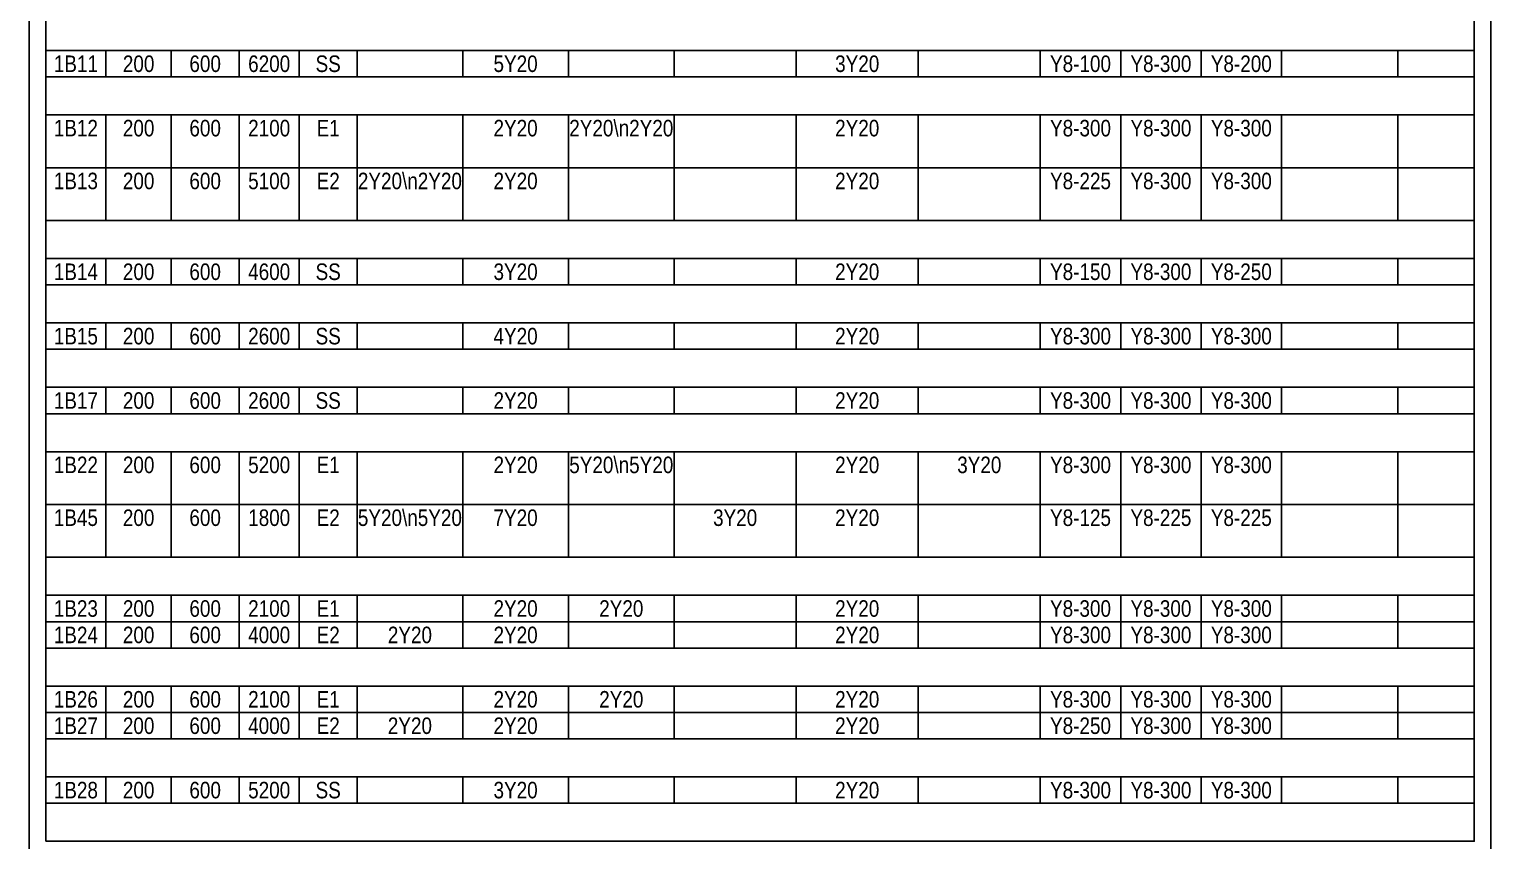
# Model space of a CAD drawing. Extents: x 0 to 206258, y -403073 to 0.
# Drawn here: x 123513 to 132369, y -189952 to -185036 of the extents above; entities that cross this region are included whole.
import ezdxf
from ezdxf.enums import TextEntityAlignment as Align

# ---------------------------------------------------------------- set-up
doc = ezdxf.new("R2010")
doc.units = 0
doc.header["$LTSCALE"] = 1000
for name, color, linetype, true_color in [('Quantity Table Line', 171, 'Continuous', 0xaaaaff), ('Quantity Table Line 2', 171, 'Continuous', 0xaaaaff), ('Quantity Table Text', 8, 'Continuous', 0x414141)]:
    doc.layers.add(name, color=color, linetype=linetype, true_color=true_color)
doc.styles.add('Quantity Table Text', font='ARIALN.TTF', dxfattribs={"height": 100})

msp = doc.modelspace()

# ---------------------------------------------------------------- linework, layer by layer
at = {"layer": 'Quantity Table Line', "transparency": 33554687}
msp.add_lwpolyline([(123513.032, -248555.174), (132369.275, -248555.174), (132369.275, -179854.284), (123513.032, -179854.284), (123513.032, -248555.174)], dxfattribs=at)
at = {"layer": 'Quantity Table Line 2', "transparency": 33554687}
for points in [[(123613.032, -185165.174), (123613.032, -184935.174), (132269.275, -184935.174), (132269.275, -185165.174)], [(123613.032, -185325.174), (123613.032, -185165.174), (123978.179, -185165.174), (123978.179, -185325.174)], [(123978.179, -185325.174), (123978.179, -185165.174), (124373.665, -185165.174), (124373.665, -185325.174)], [(124373.665, -185325.174), (124373.665, -185165.174), (124784.516, -185165.174), (124784.516, -185325.174)], [(124784.516, -185325.174), (124784.516, -185165.174), (125149.663, -185165.174), (125149.663, -185325.174)], [(125149.663, -185325.174), (125149.663, -185165.174), (125499.446, -185165.174), (125499.446, -185325.174)], [(125499.446, -185325.174), (125499.446, -185165.174), (126139.898, -185165.174), (126139.898, -185325.174)], [(126139.898, -185325.174), (126139.898, -185165.174), (126780.349, -185165.174), (126780.349, -185325.174)], [(126780.349, -185325.174), (126780.349, -185165.174), (127420.8, -185165.174), (127420.8, -185325.174)], [(127420.8, -185325.174), (127420.8, -185165.174), (128160.437, -185165.174), (128160.437, -185325.174)], [(128160.437, -185325.174), (128160.437, -185165.174), (128900.075, -185165.174), (128900.075, -185325.174)], [(128900.075, -185325.174), (128900.075, -185165.174), (129639.712, -185165.174), (129639.712, -185325.174)], [(129639.712, -185325.174), (129639.712, -185165.174), (130126.93, -185165.174), (130126.93, -185325.174)], [(130126.93, -185325.174), (130126.93, -185165.174), (130614.148, -185165.174), (130614.148, -185325.174)], [(130614.148, -185325.174), (130614.148, -185165.174), (131101.366, -185165.174), (131101.366, -185325.174)], [(131101.366, -185325.174), (131101.366, -185165.174), (131805.17, -185165.174), (131805.17, -185325.174)], [(131805.17, -185325.174), (131805.17, -185165.174), (132269.275, -185165.174), (132269.275, -185325.174)], [(123613.032, -185555.174), (123613.032, -185325.174), (132269.275, -185325.174), (132269.275, -185555.174)], [(123613.032, -185875.174), (123613.032, -185555.174), (123978.179, -185555.174), (123978.179, -185875.174)], [(123978.179, -185875.174), (123978.179, -185555.174), (124373.665, -185555.174), (124373.665, -185875.174)], [(124373.665, -185875.174), (124373.665, -185555.174), (124784.516, -185555.174), (124784.516, -185875.174)], [(124784.516, -185875.174), (124784.516, -185555.174), (125149.663, -185555.174), (125149.663, -185875.174)], [(125149.663, -185875.174), (125149.663, -185555.174), (125499.446, -185555.174), (125499.446, -185875.174)], [(125499.446, -185875.174), (125499.446, -185555.174), (126139.898, -185555.174), (126139.898, -185875.174)], [(126139.898, -185875.174), (126139.898, -185555.174), (126780.349, -185555.174), (126780.349, -185875.174)], [(126780.349, -185875.174), (126780.349, -185555.174), (127420.8, -185555.174), (127420.8, -185875.174)], [(127420.8, -185875.174), (127420.8, -185555.174), (128160.437, -185555.174), (128160.437, -185875.174)], [(128160.437, -185875.174), (128160.437, -185555.174), (128900.075, -185555.174), (128900.075, -185875.174)], [(128900.075, -185875.174), (128900.075, -185555.174), (129639.712, -185555.174), (129639.712, -185875.174)], [(129639.712, -185875.174), (129639.712, -185555.174), (130126.93, -185555.174), (130126.93, -185875.174)], [(130126.93, -185875.174), (130126.93, -185555.174), (130614.148, -185555.174), (130614.148, -185875.174)], [(130614.148, -185875.174), (130614.148, -185555.174), (131101.366, -185555.174), (131101.366, -185875.174)], [(131101.366, -185875.174), (131101.366, -185555.174), (131805.17, -185555.174), (131805.17, -185875.174)], [(131805.17, -185875.174), (131805.17, -185555.174), (132269.275, -185555.174), (132269.275, -185875.174)], [(123613.032, -186195.174), (123613.032, -185875.174), (123978.179, -185875.174), (123978.179, -186195.174)], [(123978.179, -186195.174), (123978.179, -185875.174), (124373.665, -185875.174), (124373.665, -186195.174)], [(124373.665, -186195.174), (124373.665, -185875.174), (124784.516, -185875.174), (124784.516, -186195.174)], [(124784.516, -186195.174), (124784.516, -185875.174), (125149.663, -185875.174), (125149.663, -186195.174)], [(125149.663, -186195.174), (125149.663, -185875.174), (125499.446, -185875.174), (125499.446, -186195.174)], [(125499.446, -186195.174), (125499.446, -185875.174), (126139.898, -185875.174), (126139.898, -186195.174)], [(126139.898, -186195.174), (126139.898, -185875.174), (126780.349, -185875.174), (126780.349, -186195.174)], [(126780.349, -186195.174), (126780.349, -185875.174), (127420.8, -185875.174), (127420.8, -186195.174)], [(127420.8, -186195.174), (127420.8, -185875.174), (128160.437, -185875.174), (128160.437, -186195.174)], [(128160.437, -186195.174), (128160.437, -185875.174), (128900.075, -185875.174), (128900.075, -186195.174)], [(128900.075, -186195.174), (128900.075, -185875.174), (129639.712, -185875.174), (129639.712, -186195.174)], [(129639.712, -186195.174), (129639.712, -185875.174), (130126.93, -185875.174), (130126.93, -186195.174)], [(130126.93, -186195.174), (130126.93, -185875.174), (130614.148, -185875.174), (130614.148, -186195.174)], [(130614.148, -186195.174), (130614.148, -185875.174), (131101.366, -185875.174), (131101.366, -186195.174)], [(131101.366, -186195.174), (131101.366, -185875.174), (131805.17, -185875.174), (131805.17, -186195.174)], [(131805.17, -186195.174), (131805.17, -185875.174), (132269.275, -185875.174), (132269.275, -186195.174)], [(123613.032, -186425.174), (123613.032, -186195.174), (132269.275, -186195.174), (132269.275, -186425.174)], [(123613.032, -186585.174), (123613.032, -186425.174), (123978.179, -186425.174), (123978.179, -186585.174)], [(123978.179, -186585.174), (123978.179, -186425.174), (124373.665, -186425.174), (124373.665, -186585.174)], [(124373.665, -186585.174), (124373.665, -186425.174), (124784.516, -186425.174), (124784.516, -186585.174)], [(124784.516, -186585.174), (124784.516, -186425.174), (125149.663, -186425.174), (125149.663, -186585.174)], [(125149.663, -186585.174), (125149.663, -186425.174), (125499.446, -186425.174), (125499.446, -186585.174)], [(125499.446, -186585.174), (125499.446, -186425.174), (126139.898, -186425.174), (126139.898, -186585.174)], [(126139.898, -186585.174), (126139.898, -186425.174), (126780.349, -186425.174), (126780.349, -186585.174)], [(126780.349, -186585.174), (126780.349, -186425.174), (127420.8, -186425.174), (127420.8, -186585.174)], [(127420.8, -186585.174), (127420.8, -186425.174), (128160.437, -186425.174), (128160.437, -186585.174)], [(128160.437, -186585.174), (128160.437, -186425.174), (128900.075, -186425.174), (128900.075, -186585.174)], [(128900.075, -186585.174), (128900.075, -186425.174), (129639.712, -186425.174), (129639.712, -186585.174)], [(129639.712, -186585.174), (129639.712, -186425.174), (130126.93, -186425.174), (130126.93, -186585.174)], [(130126.93, -186585.174), (130126.93, -186425.174), (130614.148, -186425.174), (130614.148, -186585.174)], [(130614.148, -186585.174), (130614.148, -186425.174), (131101.366, -186425.174), (131101.366, -186585.174)], [(131101.366, -186585.174), (131101.366, -186425.174), (131805.17, -186425.174), (131805.17, -186585.174)], [(131805.17, -186585.174), (131805.17, -186425.174), (132269.275, -186425.174), (132269.275, -186585.174)], [(123613.032, -186815.174), (123613.032, -186585.174), (132269.275, -186585.174), (132269.275, -186815.174)], [(123613.032, -186975.174), (123613.032, -186815.174), (123978.179, -186815.174), (123978.179, -186975.174)], [(123978.179, -186975.174), (123978.179, -186815.174), (124373.665, -186815.174), (124373.665, -186975.174)], [(124373.665, -186975.174), (124373.665, -186815.174), (124784.516, -186815.174), (124784.516, -186975.174)], [(124784.516, -186975.174), (124784.516, -186815.174), (125149.663, -186815.174), (125149.663, -186975.174)], [(125149.663, -186975.174), (125149.663, -186815.174), (125499.446, -186815.174), (125499.446, -186975.174)], [(125499.446, -186975.174), (125499.446, -186815.174), (126139.898, -186815.174), (126139.898, -186975.174)], [(126139.898, -186975.174), (126139.898, -186815.174), (126780.349, -186815.174), (126780.349, -186975.174)], [(126780.349, -186975.174), (126780.349, -186815.174), (127420.8, -186815.174), (127420.8, -186975.174)], [(127420.8, -186975.174), (127420.8, -186815.174), (128160.437, -186815.174), (128160.437, -186975.174)], [(128160.437, -186975.174), (128160.437, -186815.174), (128900.075, -186815.174), (128900.075, -186975.174)], [(128900.075, -186975.174), (128900.075, -186815.174), (129639.712, -186815.174), (129639.712, -186975.174)], [(129639.712, -186975.174), (129639.712, -186815.174), (130126.93, -186815.174), (130126.93, -186975.174)], [(130126.93, -186975.174), (130126.93, -186815.174), (130614.148, -186815.174), (130614.148, -186975.174)], [(130614.148, -186975.174), (130614.148, -186815.174), (131101.366, -186815.174), (131101.366, -186975.174)], [(131101.366, -186975.174), (131101.366, -186815.174), (131805.17, -186815.174), (131805.17, -186975.174)], [(131805.17, -186975.174), (131805.17, -186815.174), (132269.275, -186815.174), (132269.275, -186975.174)], [(123613.032, -187205.174), (123613.032, -186975.174), (132269.275, -186975.174), (132269.275, -187205.174)], [(123613.032, -187365.174), (123613.032, -187205.174), (123978.179, -187205.174), (123978.179, -187365.174)], [(123978.179, -187365.174), (123978.179, -187205.174), (124373.665, -187205.174), (124373.665, -187365.174)], [(124373.665, -187365.174), (124373.665, -187205.174), (124784.516, -187205.174), (124784.516, -187365.174)], [(124784.516, -187365.174), (124784.516, -187205.174), (125149.663, -187205.174), (125149.663, -187365.174)], [(125149.663, -187365.174), (125149.663, -187205.174), (125499.446, -187205.174), (125499.446, -187365.174)], [(125499.446, -187365.174), (125499.446, -187205.174), (126139.898, -187205.174), (126139.898, -187365.174)], [(126139.898, -187365.174), (126139.898, -187205.174), (126780.349, -187205.174), (126780.349, -187365.174)], [(126780.349, -187365.174), (126780.349, -187205.174), (127420.8, -187205.174), (127420.8, -187365.174)], [(127420.8, -187365.174), (127420.8, -187205.174), (128160.437, -187205.174), (128160.437, -187365.174)], [(128160.437, -187365.174), (128160.437, -187205.174), (128900.075, -187205.174), (128900.075, -187365.174)], [(128900.075, -187365.174), (128900.075, -187205.174), (129639.712, -187205.174), (129639.712, -187365.174)], [(129639.712, -187365.174), (129639.712, -187205.174), (130126.93, -187205.174), (130126.93, -187365.174)], [(130126.93, -187365.174), (130126.93, -187205.174), (130614.148, -187205.174), (130614.148, -187365.174)], [(130614.148, -187365.174), (130614.148, -187205.174), (131101.366, -187205.174), (131101.366, -187365.174)], [(131101.366, -187365.174), (131101.366, -187205.174), (131805.17, -187205.174), (131805.17, -187365.174)], [(131805.17, -187365.174), (131805.17, -187205.174), (132269.275, -187205.174), (132269.275, -187365.174)], [(123613.032, -187595.174), (123613.032, -187365.174), (132269.275, -187365.174), (132269.275, -187595.174)], [(123613.032, -187915.174), (123613.032, -187595.174), (123978.179, -187595.174), (123978.179, -187915.174)], [(123978.179, -187915.174), (123978.179, -187595.174), (124373.665, -187595.174), (124373.665, -187915.174)], [(124373.665, -187915.174), (124373.665, -187595.174), (124784.516, -187595.174), (124784.516, -187915.174)], [(124784.516, -187915.174), (124784.516, -187595.174), (125149.663, -187595.174), (125149.663, -187915.174)], [(125149.663, -187915.174), (125149.663, -187595.174), (125499.446, -187595.174), (125499.446, -187915.174)], [(125499.446, -187915.174), (125499.446, -187595.174), (126139.898, -187595.174), (126139.898, -187915.174)], [(126139.898, -187915.174), (126139.898, -187595.174), (126780.349, -187595.174), (126780.349, -187915.174)], [(126780.349, -187915.174), (126780.349, -187595.174), (127420.8, -187595.174), (127420.8, -187915.174)], [(127420.8, -187915.174), (127420.8, -187595.174), (128160.437, -187595.174), (128160.437, -187915.174)], [(128160.437, -187915.174), (128160.437, -187595.174), (128900.075, -187595.174), (128900.075, -187915.174)], [(128900.075, -187915.174), (128900.075, -187595.174), (129639.712, -187595.174), (129639.712, -187915.174)], [(129639.712, -187915.174), (129639.712, -187595.174), (130126.93, -187595.174), (130126.93, -187915.174)], [(130126.93, -187915.174), (130126.93, -187595.174), (130614.148, -187595.174), (130614.148, -187915.174)], [(130614.148, -187915.174), (130614.148, -187595.174), (131101.366, -187595.174), (131101.366, -187915.174)], [(131101.366, -187915.174), (131101.366, -187595.174), (131805.17, -187595.174), (131805.17, -187915.174)], [(131805.17, -187915.174), (131805.17, -187595.174), (132269.275, -187595.174), (132269.275, -187915.174)], [(123613.032, -188235.174), (123613.032, -187915.174), (123978.179, -187915.174), (123978.179, -188235.174)], [(123978.179, -188235.174), (123978.179, -187915.174), (124373.665, -187915.174), (124373.665, -188235.174)], [(124373.665, -188235.174), (124373.665, -187915.174), (124784.516, -187915.174), (124784.516, -188235.174)], [(124784.516, -188235.174), (124784.516, -187915.174), (125149.663, -187915.174), (125149.663, -188235.174)], [(125149.663, -188235.174), (125149.663, -187915.174), (125499.446, -187915.174), (125499.446, -188235.174)], [(125499.446, -188235.174), (125499.446, -187915.174), (126139.898, -187915.174), (126139.898, -188235.174)], [(126139.898, -188235.174), (126139.898, -187915.174), (126780.349, -187915.174), (126780.349, -188235.174)], [(126780.349, -188235.174), (126780.349, -187915.174), (127420.8, -187915.174), (127420.8, -188235.174)], [(127420.8, -188235.174), (127420.8, -187915.174), (128160.437, -187915.174), (128160.437, -188235.174)], [(128160.437, -188235.174), (128160.437, -187915.174), (128900.075, -187915.174), (128900.075, -188235.174)], [(128900.075, -188235.174), (128900.075, -187915.174), (129639.712, -187915.174), (129639.712, -188235.174)], [(129639.712, -188235.174), (129639.712, -187915.174), (130126.93, -187915.174), (130126.93, -188235.174)], [(130126.93, -188235.174), (130126.93, -187915.174), (130614.148, -187915.174), (130614.148, -188235.174)], [(130614.148, -188235.174), (130614.148, -187915.174), (131101.366, -187915.174), (131101.366, -188235.174)], [(131101.366, -188235.174), (131101.366, -187915.174), (131805.17, -187915.174), (131805.17, -188235.174)], [(131805.17, -188235.174), (131805.17, -187915.174), (132269.275, -187915.174), (132269.275, -188235.174)], [(123613.032, -188465.174), (123613.032, -188235.174), (132269.275, -188235.174), (132269.275, -188465.174)], [(123613.032, -188625.174), (123613.032, -188465.174), (123978.179, -188465.174), (123978.179, -188625.174)], [(123978.179, -188625.174), (123978.179, -188465.174), (124373.665, -188465.174), (124373.665, -188625.174)], [(124373.665, -188625.174), (124373.665, -188465.174), (124784.516, -188465.174), (124784.516, -188625.174)], [(124784.516, -188625.174), (124784.516, -188465.174), (125149.663, -188465.174), (125149.663, -188625.174)], [(125149.663, -188625.174), (125149.663, -188465.174), (125499.446, -188465.174), (125499.446, -188625.174)], [(125499.446, -188625.174), (125499.446, -188465.174), (126139.898, -188465.174), (126139.898, -188625.174)], [(126139.898, -188625.174), (126139.898, -188465.174), (126780.349, -188465.174), (126780.349, -188625.174)], [(126780.349, -188625.174), (126780.349, -188465.174), (127420.8, -188465.174), (127420.8, -188625.174)], [(127420.8, -188625.174), (127420.8, -188465.174), (128160.437, -188465.174), (128160.437, -188625.174)], [(128160.437, -188625.174), (128160.437, -188465.174), (128900.075, -188465.174), (128900.075, -188625.174)], [(128900.075, -188625.174), (128900.075, -188465.174), (129639.712, -188465.174), (129639.712, -188625.174)], [(129639.712, -188625.174), (129639.712, -188465.174), (130126.93, -188465.174), (130126.93, -188625.174)], [(130126.93, -188625.174), (130126.93, -188465.174), (130614.148, -188465.174), (130614.148, -188625.174)], [(130614.148, -188625.174), (130614.148, -188465.174), (131101.366, -188465.174), (131101.366, -188625.174)], [(131101.366, -188625.174), (131101.366, -188465.174), (131805.17, -188465.174), (131805.17, -188625.174)], [(131805.17, -188625.174), (131805.17, -188465.174), (132269.275, -188465.174), (132269.275, -188625.174)], [(123613.032, -188785.174), (123613.032, -188625.174), (123978.179, -188625.174), (123978.179, -188785.174)], [(123978.179, -188785.174), (123978.179, -188625.174), (124373.665, -188625.174), (124373.665, -188785.174)], [(124373.665, -188785.174), (124373.665, -188625.174), (124784.516, -188625.174), (124784.516, -188785.174)], [(124784.516, -188785.174), (124784.516, -188625.174), (125149.663, -188625.174), (125149.663, -188785.174)], [(125149.663, -188785.174), (125149.663, -188625.174), (125499.446, -188625.174), (125499.446, -188785.174)], [(125499.446, -188785.174), (125499.446, -188625.174), (126139.898, -188625.174), (126139.898, -188785.174)], [(126139.898, -188785.174), (126139.898, -188625.174), (126780.349, -188625.174), (126780.349, -188785.174)], [(126780.349, -188785.174), (126780.349, -188625.174), (127420.8, -188625.174), (127420.8, -188785.174)], [(127420.8, -188785.174), (127420.8, -188625.174), (128160.437, -188625.174), (128160.437, -188785.174)], [(128160.437, -188785.174), (128160.437, -188625.174), (128900.075, -188625.174), (128900.075, -188785.174)], [(128900.075, -188785.174), (128900.075, -188625.174), (129639.712, -188625.174), (129639.712, -188785.174)], [(129639.712, -188785.174), (129639.712, -188625.174), (130126.93, -188625.174), (130126.93, -188785.174)], [(130126.93, -188785.174), (130126.93, -188625.174), (130614.148, -188625.174), (130614.148, -188785.174)], [(130614.148, -188785.174), (130614.148, -188625.174), (131101.366, -188625.174), (131101.366, -188785.174)], [(131101.366, -188785.174), (131101.366, -188625.174), (131805.17, -188625.174), (131805.17, -188785.174)], [(131805.17, -188785.174), (131805.17, -188625.174), (132269.275, -188625.174), (132269.275, -188785.174)], [(123613.032, -189015.174), (123613.032, -188785.174), (132269.275, -188785.174), (132269.275, -189015.174)], [(123613.032, -189175.174), (123613.032, -189015.174), (123978.179, -189015.174), (123978.179, -189175.174)], [(123978.179, -189175.174), (123978.179, -189015.174), (124373.665, -189015.174), (124373.665, -189175.174)], [(124373.665, -189175.174), (124373.665, -189015.174), (124784.516, -189015.174), (124784.516, -189175.174)], [(124784.516, -189175.174), (124784.516, -189015.174), (125149.663, -189015.174), (125149.663, -189175.174)], [(125149.663, -189175.174), (125149.663, -189015.174), (125499.446, -189015.174), (125499.446, -189175.174)], [(125499.446, -189175.174), (125499.446, -189015.174), (126139.898, -189015.174), (126139.898, -189175.174)], [(126139.898, -189175.174), (126139.898, -189015.174), (126780.349, -189015.174), (126780.349, -189175.174)], [(126780.349, -189175.174), (126780.349, -189015.174), (127420.8, -189015.174), (127420.8, -189175.174)], [(127420.8, -189175.174), (127420.8, -189015.174), (128160.437, -189015.174), (128160.437, -189175.174)], [(128160.437, -189175.174), (128160.437, -189015.174), (128900.075, -189015.174), (128900.075, -189175.174)], [(128900.075, -189175.174), (128900.075, -189015.174), (129639.712, -189015.174), (129639.712, -189175.174)], [(129639.712, -189175.174), (129639.712, -189015.174), (130126.93, -189015.174), (130126.93, -189175.174)], [(130126.93, -189175.174), (130126.93, -189015.174), (130614.148, -189015.174), (130614.148, -189175.174)], [(130614.148, -189175.174), (130614.148, -189015.174), (131101.366, -189015.174), (131101.366, -189175.174)], [(131101.366, -189175.174), (131101.366, -189015.174), (131805.17, -189015.174), (131805.17, -189175.174)], [(131805.17, -189175.174), (131805.17, -189015.174), (132269.275, -189015.174), (132269.275, -189175.174)], [(123613.032, -189335.174), (123613.032, -189175.174), (123978.179, -189175.174), (123978.179, -189335.174)], [(123978.179, -189335.174), (123978.179, -189175.174), (124373.665, -189175.174), (124373.665, -189335.174)], [(124373.665, -189335.174), (124373.665, -189175.174), (124784.516, -189175.174), (124784.516, -189335.174)], [(124784.516, -189335.174), (124784.516, -189175.174), (125149.663, -189175.174), (125149.663, -189335.174)], [(125149.663, -189335.174), (125149.663, -189175.174), (125499.446, -189175.174), (125499.446, -189335.174)], [(125499.446, -189335.174), (125499.446, -189175.174), (126139.898, -189175.174), (126139.898, -189335.174)], [(126139.898, -189335.174), (126139.898, -189175.174), (126780.349, -189175.174), (126780.349, -189335.174)], [(126780.349, -189335.174), (126780.349, -189175.174), (127420.8, -189175.174), (127420.8, -189335.174)], [(127420.8, -189335.174), (127420.8, -189175.174), (128160.437, -189175.174), (128160.437, -189335.174)], [(128160.437, -189335.174), (128160.437, -189175.174), (128900.075, -189175.174), (128900.075, -189335.174)], [(128900.075, -189335.174), (128900.075, -189175.174), (129639.712, -189175.174), (129639.712, -189335.174)], [(129639.712, -189335.174), (129639.712, -189175.174), (130126.93, -189175.174), (130126.93, -189335.174)], [(130126.93, -189335.174), (130126.93, -189175.174), (130614.148, -189175.174), (130614.148, -189335.174)], [(130614.148, -189335.174), (130614.148, -189175.174), (131101.366, -189175.174), (131101.366, -189335.174)], [(131101.366, -189335.174), (131101.366, -189175.174), (131805.17, -189175.174), (131805.17, -189335.174)], [(131805.17, -189335.174), (131805.17, -189175.174), (132269.275, -189175.174), (132269.275, -189335.174)], [(123613.032, -189565.174), (123613.032, -189335.174), (132269.275, -189335.174), (132269.275, -189565.174)], [(123613.032, -189725.174), (123613.032, -189565.174), (123978.179, -189565.174), (123978.179, -189725.174)], [(123978.179, -189725.174), (123978.179, -189565.174), (124373.665, -189565.174), (124373.665, -189725.174)], [(124373.665, -189725.174), (124373.665, -189565.174), (124784.516, -189565.174), (124784.516, -189725.174)], [(124784.516, -189725.174), (124784.516, -189565.174), (125149.663, -189565.174), (125149.663, -189725.174)], [(125149.663, -189725.174), (125149.663, -189565.174), (125499.446, -189565.174), (125499.446, -189725.174)], [(125499.446, -189725.174), (125499.446, -189565.174), (126139.898, -189565.174), (126139.898, -189725.174)], [(126139.898, -189725.174), (126139.898, -189565.174), (126780.349, -189565.174), (126780.349, -189725.174)], [(126780.349, -189725.174), (126780.349, -189565.174), (127420.8, -189565.174), (127420.8, -189725.174)], [(127420.8, -189725.174), (127420.8, -189565.174), (128160.437, -189565.174), (128160.437, -189725.174)], [(128160.437, -189725.174), (128160.437, -189565.174), (128900.075, -189565.174), (128900.075, -189725.174)], [(128900.075, -189725.174), (128900.075, -189565.174), (129639.712, -189565.174), (129639.712, -189725.174)], [(129639.712, -189725.174), (129639.712, -189565.174), (130126.93, -189565.174), (130126.93, -189725.174)], [(130126.93, -189725.174), (130126.93, -189565.174), (130614.148, -189565.174), (130614.148, -189725.174)], [(130614.148, -189725.174), (130614.148, -189565.174), (131101.366, -189565.174), (131101.366, -189725.174)], [(131101.366, -189725.174), (131101.366, -189565.174), (131805.17, -189565.174), (131805.17, -189725.174)], [(131805.17, -189725.174), (131805.17, -189565.174), (132269.275, -189565.174), (132269.275, -189725.174)], [(123613.032, -189955.174), (123613.032, -189725.174), (132269.275, -189725.174), (132269.275, -189955.174)]]:
    msp.add_lwpolyline(points, close=True, dxfattribs=at)

# ---------------------------------------------------------------- texts
at = {"layer": 'Quantity Table Text', "transparency": 33554687, "style": 'Quantity Table Text'}
for s, p in [('1B11', (123795.606, -185245.174)), ('200', (124175.922, -185245.174)), ('600', (124579.091, -185245.174)), ('6200', (124967.09, -185245.174)), ('SS', (125324.555, -185245.174)), ('5Y20', (126460.123, -185245.174)), ('3Y20', (128530.256, -185245.174)), ('Y8-100', (129883.321, -185245.174)), ('Y8-300', (130370.539, -185245.174)), ('Y8-200', (130857.757, -185245.174)), ('1B14', (123795.606, -186505.174)), ('200', (124175.922, -186505.174)), ('600', (124579.091, -186505.174)), ('4600', (124967.09, -186505.174)), ('SS', (125324.555, -186505.174)), ('3Y20', (126460.123, -186505.174)), ('2Y20', (128530.256, -186505.174)), ('Y8-150', (129883.321, -186505.174)), ('Y8-300', (130370.539, -186505.174)), ('Y8-250', (130857.757, -186505.174)), ('1B15', (123795.606, -186895.174)), ('200', (124175.922, -186895.174)), ('600', (124579.091, -186895.174)), ('2600', (124967.09, -186895.174)), ('SS', (125324.555, -186895.174)), ('4Y20', (126460.123, -186895.174)), ('2Y20', (128530.256, -186895.174)), ('Y8-300', (129883.321, -186895.174)), ('Y8-300', (130370.539, -186895.174)), ('Y8-300', (130857.757, -186895.174)), ('1B17', (123795.606, -187285.174)), ('200', (124175.922, -187285.174)), ('600', (124579.091, -187285.174)), ('2600', (124967.09, -187285.174)), ('SS', (125324.555, -187285.174)), ('2Y20', (126460.123, -187285.174)), ('2Y20', (128530.256, -187285.174)), ('Y8-300', (129883.321, -187285.174)), ('Y8-300', (130370.539, -187285.174)), ('Y8-300', (130857.757, -187285.174)), ('1B23', (123795.606, -188545.174)), ('200', (124175.922, -188545.174)), ('600', (124579.091, -188545.174)), ('2100', (124967.09, -188545.174)), ('E1', (125324.555, -188545.174)), ('2Y20', (126460.123, -188545.174)), ('2Y20', (127100.574, -188545.174)), ('2Y20', (128530.256, -188545.174)), ('Y8-300', (129883.321, -188545.174)), ('Y8-300', (130370.539, -188545.174)), ('Y8-300', (130857.757, -188545.174)), ('1B24', (123795.606, -188705.174)), ('200', (124175.922, -188705.174)), ('600', (124579.091, -188705.174)), ('4000', (124967.09, -188705.174)), ('E2', (125324.555, -188705.174)), ('2Y20', (125819.672, -188705.174)), ('2Y20', (126460.123, -188705.174)), ('2Y20', (128530.256, -188705.174)), ('Y8-300', (129883.321, -188705.174)), ('Y8-300', (130370.539, -188705.174)), ('Y8-300', (130857.757, -188705.174)), ('1B26', (123795.606, -189095.174)), ('200', (124175.922, -189095.174)), ('600', (124579.091, -189095.174)), ('2100', (124967.09, -189095.174)), ('E1', (125324.555, -189095.174)), ('2Y20', (126460.123, -189095.174)), ('2Y20', (127100.574, -189095.174)), ('2Y20', (128530.256, -189095.174)), ('Y8-300', (129883.321, -189095.174)), ('Y8-300', (130370.539, -189095.174)), ('Y8-300', (130857.757, -189095.174)), ('1B27', (123795.606, -189255.174)), ('200', (124175.922, -189255.174)), ('600', (124579.091, -189255.174)), ('4000', (124967.09, -189255.174)), ('E2', (125324.555, -189255.174)), ('2Y20', (125819.672, -189255.174)), ('2Y20', (126460.123, -189255.174)), ('2Y20', (128530.256, -189255.174)), ('Y8-250', (129883.321, -189255.174)), ('Y8-300', (130370.539, -189255.174)), ('Y8-300', (130857.757, -189255.174)), ('1B28', (123795.606, -189645.174)), ('200', (124175.922, -189645.174)), ('600', (124579.091, -189645.174)), ('5200', (124967.09, -189645.174)), ('SS', (125324.555, -189645.174)), ('3Y20', (126460.123, -189645.174)), ('2Y20', (128530.256, -189645.174)), ('Y8-300', (129883.321, -189645.174)), ('Y8-300', (130370.539, -189645.174)), ('Y8-300', (130857.757, -189645.174))]:
    msp.add_text(s, height=100, dxfattribs=at).set_placement(p, align=Align.MIDDLE_CENTER)
for s, p in [('1B12', (123795.606, -185585.174)), ('200', (124175.922, -185585.174)), ('600', (124579.091, -185585.174)), ('2100', (124967.09, -185585.174)), ('E1', (125324.555, -185585.174)), ('2Y20', (126460.123, -185585.174)), ('2Y20', (128530.256, -185585.174)), ('Y8-300', (129883.321, -185585.174)), ('Y8-300', (130370.539, -185585.174)), ('Y8-300', (130857.757, -185585.174)), ('1B13', (123795.606, -185905.174)), ('200', (124175.922, -185905.174)), ('600', (124579.091, -185905.174)), ('5100', (124967.09, -185905.174)), ('E2', (125324.555, -185905.174)), ('2Y20', (126460.123, -185905.174)), ('2Y20', (128530.256, -185905.174)), ('Y8-225', (129883.321, -185905.174)), ('Y8-300', (130370.539, -185905.174)), ('Y8-300', (130857.757, -185905.174)), ('1B22', (123795.606, -187625.174)), ('200', (124175.922, -187625.174)), ('600', (124579.091, -187625.174)), ('5200', (124967.09, -187625.174)), ('E1', (125324.555, -187625.174)), ('2Y20', (126460.123, -187625.174)), ('2Y20', (128530.256, -187625.174)), ('3Y20', (129269.894, -187625.174)), ('Y8-300', (129883.321, -187625.174)), ('Y8-300', (130370.539, -187625.174)), ('Y8-300', (130857.757, -187625.174)), ('1B45', (123795.606, -187945.174)), ('200', (124175.922, -187945.174)), ('600', (124579.091, -187945.174)), ('1800', (124967.09, -187945.174)), ('E2', (125324.555, -187945.174)), ('7Y20', (126460.123, -187945.174)), ('3Y20', (127790.619, -187945.174)), ('2Y20', (128530.256, -187945.174)), ('Y8-125', (129883.321, -187945.174)), ('Y8-225', (130370.539, -187945.174)), ('Y8-225', (130857.757, -187945.174))]:
    msp.add_text(s, height=100, dxfattribs=at).set_placement(p, align=Align.TOP_CENTER)
at = {"layer": 'Quantity Table Text', "transparency": 33554687, "char_height": 100, "attachment_point": 2, "style": 'Quantity Table Text'}
for s, insert, width in [('2Y20\\n2Y20', (127100.574, -185585.174), 260.12064), ('2Y20\\n2Y20', (125819.672, -185905.174), 260.12064), ('5Y20\\n5Y20', (127100.574, -187625.174), 258.84718), ('5Y20\\n5Y20', (125819.672, -187945.174), 258.84718)]:
    msp.add_mtext(s, dxfattribs=dict(at, insert=insert, width=width))

doc.saveas('drawing.dxf')
